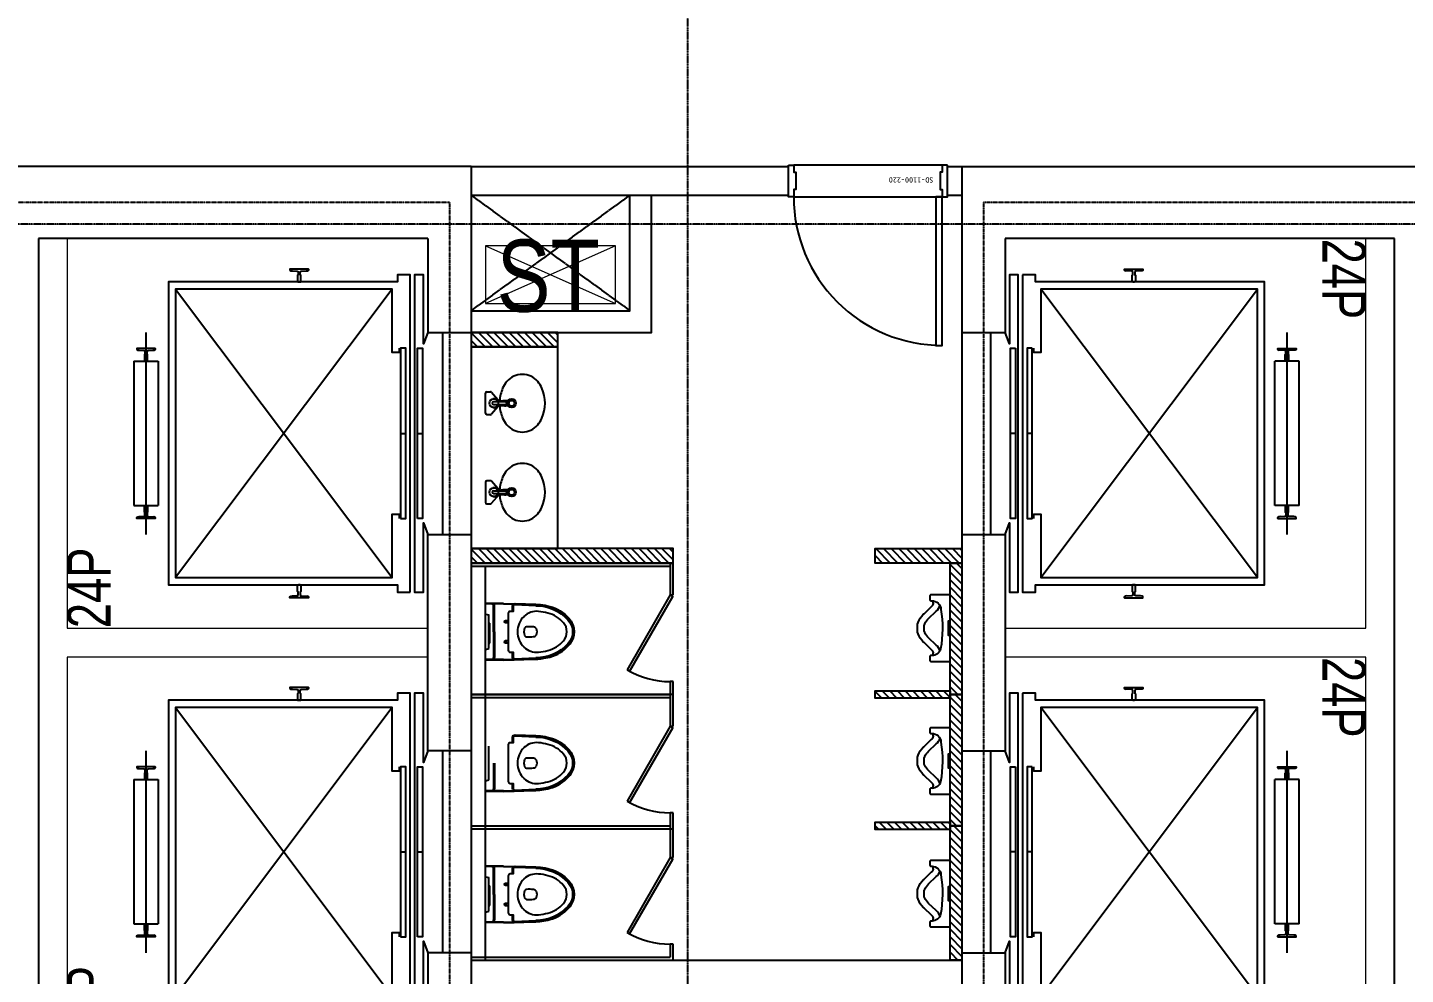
# Model space of a CAD drawing. Header units: millimetres. Extents: x -228566 to 117118, y -18667 to 244055.
# Drawn here: x -166641 to -157091, y 200931 to 207494 of the extents above; entities that cross this region are included whole.
import ezdxf
from ezdxf.enums import TextEntityAlignment as Align

# ---------------------------------------------------------------- set-up
doc = ezdxf.new("R2010")
doc.units = ezdxf.units.MM
for name, pattern in [('X-CORE_5F$0$CENTER2', [1.125, 0.75, -0.125, 0.125, -0.125]), ('X-GRID_5~ROOF$0$CENTER2', [1.125, 0.75, -0.125, 0.125, -0.125]), ('X-INT-OFFICE-5F$0$CEN', [62, 60, -1, 0, -1])]:
    doc.linetypes.add(name, pattern=pattern)
doc.layers.get('0').update_dxf_attribs({"lineweight": 20})
doc.layers.get('Defpoints').update_dxf_attribs({"color": 151, "lineweight": 9})
for name, color, linetype in [('X-CORE_5F$0$A-CEN2', 8, 'X-CORE_5F$0$CENTER2'), ('X-CORE_5F$0$A-CON', 2, 'Continuous'), ('X-CORE_5F$0$A-ELEV', 5, 'Continuous'), ('X-CORE_5F$0$A-WALB', 3, 'Continuous'), ('X-GRID_5~ROOF$0$A-CEN1', 1, 'X-GRID_5~ROOF$0$CENTER2'), ('X-INT-OFFICE-5F$0$A-DOOR', 4, 'Continuous'), ('X-INT-OFFICE-5F$0$A-ELE4', 8, 'Continuous'), ('X-INT-OFFICE-5F$0$A-OPEN1', 1, 'X-INT-OFFICE-5F$0$CEN'), ('X-INT-OFFICE-5F$0$A-TOIL', 6, 'Continuous'), ('X-INT-OFFICE-5F$0$A-WALD', 7, 'Continuous'), ('X-INT-OFFICE-5F$0$X-INT-OFFICE-22~35F$0$X-INT-OFFICE-6~19F$0$X-INT-OFFICE-22~35F$0$A-DOOR', 4, 'Continuous'), ('X-INT-OFFICE-5F$0$X-INT-OFFICE-22~35F$0$X-INT-OFFICE-6~19F$0$X-INT-OFFICE-22~35F$0$A-DOORF', 9, 'Continuous')]:
    doc.layers.add(name, color=color, linetype=linetype)
doc.styles.add('X-CORE_5F$0$X-CORE_6~19F$0$평면도$0$X-PLAN_1F$0$돋움', font='')
doc.styles.add('X-INT-OFFICE-5F$0$Hrtext', font='arial.ttf', dxfattribs={"width": 0.8})
doc.styles.add('X-INT-OFFICE-5F$0$X-INT-OFFICE-22~35F$0$X-INT-OFFICE-6~19F$0$X-INT-OFFICE-22~35F$0$X-PLAN$0$Standard', font='')
doc.styles.get('X-CORE_5F$0$X-CORE_6~19F$0$평면도$0$X-PLAN_1F$0$돋움').set_extended_font_data('Dotum')
doc.styles.get('X-INT-OFFICE-5F$0$X-INT-OFFICE-22~35F$0$X-INT-OFFICE-6~19F$0$X-INT-OFFICE-22~35F$0$X-PLAN$0$Standard').set_extended_font_data('DotumChe')

# ---------------------------------------------------------------- blocks, each defined once
blk = doc.blocks.new('X-CORE_5F$0$X-CORE_6~19F$0$20P-210-11003')
at = {"layer": 'Defpoints'}
blk.add_lwpolyline([(2050, -300), (2050, 0), (2700, 0), (2700, 2500), (0, 2500), (0, 0), (650, 0), (650, -300)], dxfattribs=at)
at = {"layer": 'X-CORE_5F$0$A-ELEV'}
for p, q in [((850, 2039), (850, 1869)), ((1850, 2039), (850, 2039)), ((850, 2039), (850, 1869)), ((1850, 2039), (1850, 1869)), ((650, 1954), (2050, 1954)), ((773, 1907), (772.4, 1896.8)), ((1850, 1869), (850, 1869)), ((1927, 1907), (1927.6, 1896.8)), ((2350, 1749), (350, 249)), ((2350, 249), (350, 1749)), ((300, 886), (300, 898)), ((300, 898), (300, 886)), ((2477, 845), (2477.6, 834.8)), ((1350, 189), (1350, 154)), ((1350, 72), (1350, 37))]:
    blk.add_line(p, q, dxfattribs=at)
for points in [[(761, 1890), (765.3, 1890), (761, 1890), (761, 2018), (765.3, 2018, -0.397026), (772.4, 2011.2), (773, 2001), (775, 1967.9, 0.397088), (782.2, 1961.2), (799.8, 1961.2, 0.414214), (804.1, 1965.5), (847.1, 1965.5, -0.414214), (850, 1962.6), (850, 1945.4, -0.414214), (847.1, 1942.5), (804.1, 1942.5, 0.414214), (799.8, 1946.8), (782.2, 1946.8, 0.397073), (775, 1940.1), (772.4, 1896.8, -0.397026), (765.3, 1890, 0.397026), (772.4, 1896.8, -0.397026), (765.3, 1890)], [(1939, 1890), (1934.7, 1890), (1939, 1890), (1939, 2018), (1934.7, 2018, 0.397026), (1927.6, 2011.2), (1927, 2001), (1925, 1967.9, -0.397088), (1917.8, 1961.2), (1900.2, 1961.2, -0.414214), (1895.9, 1965.5), (1852.9, 1965.5, 0.414214), (1850, 1962.6), (1850, 1945.4, 0.414214), (1852.9, 1942.5), (1895.9, 1942.5, -0.414214), (1900.2, 1946.8), (1917.8, 1946.8, -0.397073), (1925, 1940.1), (1927.6, 1896.8, 0.397026), (1934.7, 1890, -0.397026), (1927.6, 1896.8, 0.397026), (1934.7, 1890)], [(211, 828), (215.3, 828), (211, 828), (211, 956), (215.3, 956, -0.397026), (222.4, 949.2), (223, 939), (225, 905.9, 0.397088), (232.2, 899.2), (249.8, 899.2, 0.414214), (254.1, 903.5), (297.1, 903.5, -0.414214), (300, 900.6), (300, 883.4, -0.414214), (297.1, 880.5), (254.1, 880.5, 0.414214), (249.8, 884.8), (232.2, 884.8, 0.397073), (225, 878.1), (222.4, 834.8, -0.397026), (215.3, 828, 0.397026), (222.4, 834.8, -0.397026), (215.3, 828)], [(2489, 828), (2484.7, 828), (2489, 828), (2489, 956), (2484.7, 956, 0.397026), (2477.6, 949.2), (2477, 939), (2475, 905.9, -0.397088), (2467.8, 899.2), (2450.2, 899.2, -0.414214), (2445.9, 903.5), (2402.9, 903.5, 0.414214), (2400, 900.6), (2400, 883.4, 0.414214), (2402.9, 880.5), (2445.9, 880.5, -0.414214), (2450.2, 884.8), (2467.8, 884.8, -0.397073), (2475, 878.1), (2477.6, 834.8, 0.397026), (2484.7, 828, -0.397026), (2477.6, 834.8, 0.397026), (2484.7, 828)]]:
    blk.add_lwpolyline(points, format="xyb", dxfattribs=at)
for points in [[(250, 122), (2450, 122), (2450, 212), (2400, 212), (2400, 1799), (300, 1799), (300, 212), (250, 212)], [(760, 189), (760, 154), (1940, 154), (1940, 189)], [(760, 72), (1940, 72), (1940, 37), (760, 37)]]:
    blk.add_lwpolyline(points, close=True, dxfattribs=at)
for points in [[(1940, 199), (1910, 199), (1910, 249), (2350, 249), (2350, 1749), (350, 1749), (350, 249), (790, 249), (790, 199), (760, 199)], [(2050, 0), (1970, 30), (2450, 30), (2450, 92), (250, 92), (250, 30), (730, 30), (650, 0)]]:
    blk.add_lwpolyline(points, dxfattribs=at)
at = {"layer": 'Defpoints', "style": 'X-CORE_5F$0$X-CORE_6~19F$0$평면도$0$X-PLAN_1F$0$돋움', "width": 0.8}
blk.add_text('24P', height=300, dxfattribs=at).set_placement((0, 2500), align=Align.TOP_LEFT)
blk = doc.blocks.new('X-INT-OFFICE-5F$0$X-INT-OFFICE-22~35F$0$X-INT-OFFICE-6~19F$0$X-INT-OFFICE-22~35F$0$SD-1000-220')
at = {"layer": 'X-INT-OFFICE-5F$0$A-ELE4'}
for p, q in [((1065, 28), (35, 28)), ((35, -192), (1065, -192))]:
    blk.add_line(p, q, dxfattribs=at)
at = {"layer": 'X-INT-OFFICE-5F$0$X-INT-OFFICE-22~35F$0$X-INT-OFFICE-6~19F$0$X-INT-OFFICE-22~35F$0$A-DOOR'}
for points in [[(35, 28), (80, 28), (80, 1058), (35, 1058)], [(0, -192), (35, -192), (35, -142), (50, -142), (50, -22), (35, -22), (35, 28), (0, 28)], [(1100, -192), (1065, -192), (1065, -142), (1050, -142), (1050, -22), (1065, -22), (1065, 28), (1100, 28)]]:
    blk.add_lwpolyline(points, close=True, dxfattribs=at)
at = {"layer": 'X-INT-OFFICE-5F$0$X-INT-OFFICE-22~35F$0$X-INT-OFFICE-6~19F$0$X-INT-OFFICE-22~35F$0$A-DOORF'}
blk.add_arc((35.2, 28.2), 1029.8, 359.98932, 90.01068, dxfattribs=at)
at = {"layer": 'Defpoints', "linetype": 'Continuous', "style": 'X-INT-OFFICE-5F$0$X-INT-OFFICE-22~35F$0$X-INT-OFFICE-6~19F$0$X-INT-OFFICE-22~35F$0$X-PLAN$0$Standard', "text_generation_flag": 6}
blk.add_text('SD-1100-220', height=37.5, rotation=180, dxfattribs=at).set_placement((251.5, -88.3), align=Align.MIDDLE)
blk = doc.blocks.new('X-INT-OFFICE-5F')
at = {"layer": 'X-INT-OFFICE-5F$0$A-TOIL'}
h = blk.add_hatch(dxfattribs=at)
h.set_pattern_fill('ANSI31', color=256, scale=300, angle=450)
h.set_pattern_definition([(135, (189004.423, -77.61), (-26.516504, -26.516504), [])])
h.paths.add_polyline_path([(106648.8, 91621.2), (106648.8, 91521.2), (106048.8, 91521.2), (106048.8, 91621.2)])
h = blk.add_hatch(dxfattribs=at)
h.set_pattern_fill('ANSI31', color=256, scale=300, angle=450)
h.set_pattern_definition([(135, (187304.422, 1501.213), (-26.516504, -26.516504), [])])
h.paths.add_polyline_path([(106048.8, 90122.4), (106048.8, 90022.4), (107448.8, 90022.4), (107448.8, 90122.4)])
h = blk.add_hatch(dxfattribs=at)
h.set_pattern_fill('ANSI31', color=256, scale=300, angle=270)
h.set_pattern_definition([(315, (29093.21, 169838.847), (26.516504, 26.516504), [])])
h.paths.add_polyline_path([(109448.8, 90122.4), (109448.8, 90022.4), (108848.8, 90022.4), (108848.8, 90122.4)])
h = blk.add_hatch(dxfattribs=at)
h.set_pattern_fill('ANSI31', color=256, scale=300, angle=270)
h.set_pattern_definition([(315, (29093.21, 169820.023), (26.516504, 26.516504), [])])
h.paths.add_polyline_path([(109448.8, 90022.4), (109448.8, 89111.2), (109367.6, 89111.2), (109367.6, 90022.4)])
h = blk.add_hatch(dxfattribs=at)
h.set_pattern_fill('ANSI31', color=256, scale=300, angle=270)
h.set_pattern_definition([(315, (29193.21, 169910.023), (26.516504, 26.516504), [])])
h.paths.add_polyline_path([(109367.6, 89136.2), (109367.6, 89086.2), (108848.8, 89086.2), (108848.8, 89136.2)])
h = blk.add_hatch(dxfattribs=at)
h.set_pattern_fill('ANSI31', color=256, scale=300, angle=270)
h.set_pattern_definition([(315, (29093.21, 168900.023), (26.516504, 26.516504), [])])
h.paths.add_polyline_path([(109448.8, 89111.2), (109448.8, 88201.2), (109367.6, 88201.2), (109367.6, 89111.2)])
h = blk.add_hatch(dxfattribs=at)
h.set_pattern_fill('ANSI31', color=256, scale=300, angle=270)
h.set_pattern_definition([(315, (29193.21, 168980.023), (26.516504, 26.516504), [])])
h.paths.add_polyline_path([(109367.6, 88226.2), (109367.6, 88176.2), (108848.8, 88176.2), (108848.8, 88226.2)])
h = blk.add_hatch(dxfattribs=at)
h.set_pattern_fill('ANSI31', color=256, scale=300, angle=270)
h.set_pattern_definition([(315, (29093.21, 167980.023), (26.516504, 26.516504), [])])
h.paths.add_polyline_path([(109448.8, 88201.2), (109448.8, 87271.2), (109367.6, 87271.2), (109367.6, 88201.2)])
at = {"layer": 'Defpoints'}
for p, q in [((106148.8, 92221.2), (107048.8, 91821.2)), ((107048.8, 92221.2), (106148.8, 91821.2))]:
    blk.add_line(p, q, dxfattribs=at)
blk.add_lwpolyline([(106148.8, 91821.2), (107048.8, 91821.2), (107048.8, 92221.2), (106148.8, 92221.2)], close=True, dxfattribs=at)
at = {"layer": 'X-INT-OFFICE-5F$0$A-OPEN1'}
for p, q in [((106048.8, 92571.2), (107148.8, 91771.2)), ((106048.8, 91771.2), (107148.8, 92571.2))]:
    blk.add_line(p, q, dxfattribs=at)
at = {"layer": 'X-INT-OFFICE-5F$0$A-TOIL'}
for p, q in [((106157.3, 91210.3), (106182.7, 91210.3)), ((106190.3, 91206.7), (106246.2, 91140.3)), ((106147.3, 91060.3), (106147.3, 91200.3)), ((106246.2, 91120.3), (106190.3, 91053.8)), ((106286.2, 91140.3), (106204.8, 91140.3)), ((106204.8, 91120.3), (106286.2, 91120.3)), ((106256.2, 91145.3), (106250.4, 91145.3)), ((106250.4, 91115.3), (106256.2, 91115.3)), ((106182.7, 91050.3), (106157.3, 91050.3)), ((106147.3, 90583.3), (106147.3, 90443.3)), ((106182.7, 90593.3), (106157.3, 90593.3)), ((106246.2, 90523.3), (106190.3, 90589.7)), ((106190.3, 90436.9), (106246.2, 90503.3)), ((106204.8, 90523.3), (106286.2, 90523.3)), ((106286.2, 90503.3), (106204.8, 90503.3)), ((106250.4, 90528.3), (106256.2, 90528.3)), ((106256.2, 90498.3), (106250.4, 90498.3)), ((106157.3, 90433.3), (106182.7, 90433.3)), ((107448.8, 90021.2), (106048.8, 90021.2)), ((106048.8, 90001.2), (107428.8, 90001.2)), ((107428.8, 90021.2), (107428.8, 89801.2)), ((107448.8, 89801.2), (107448.8, 90021.2)), ((107428.8, 89801.2), (107448.8, 89801.2)), ((107448.8, 89201.2), (107428.8, 89201.2)), ((107428.8, 89201.2), (107428.8, 89111.2)), ((107448.8, 89091.2), (107448.8, 89201.2)), ((106048.8, 89111.2), (107428.8, 89111.2)), ((107448.8, 89111.2), (106048.8, 89111.2)), ((107428.8, 89111.2), (107428.8, 88891.2)), ((107448.8, 88891.2), (107448.8, 89111.2)), ((106048.8, 89091.2), (107428.8, 89091.2)), ((107428.8, 88891.2), (107448.8, 88891.2)), ((107448.8, 88291.2), (107428.8, 88291.2)), ((107428.8, 88291.2), (107428.8, 88201.2)), ((107448.8, 88181.2), (107448.8, 88291.2)), ((106048.8, 88201.2), (107428.8, 88201.2)), ((106048.8, 88181.2), (107428.8, 88181.2)), ((106048.8, 88181.2), (107448.8, 88181.2)), ((107428.8, 88201.2), (107428.8, 87981.2)), ((107448.8, 87981.2), (107448.8, 88201.2)), ((107428.8, 87981.2), (107448.8, 87981.2)), ((106048.8, 87291.2), (107428.8, 87291.2)), ((107448.8, 87381.2), (107428.8, 87381.2)), ((107428.8, 87381.2), (107428.8, 87291.2)), ((107448.8, 87271.2), (107448.8, 87381.2)), ((106048.8, 87271.2), (107448.8, 87271.2)), ((106048.8, 87271.2), (107428.8, 87271.2))]:
    blk.add_line(p, q, dxfattribs=at)
for points in [[(106048.8, 91521.2), (106648.8, 91521.2), (106648.8, 91621.2), (106048.8, 91621.2)], [(106648.8, 91521.2), (106048.8, 91521.2), (106048.8, 90122.4), (106648.8, 90122.4)], [(106048.8, 90122.4), (106048.8, 90022.4), (107448.8, 90022.4), (107448.8, 90122.4)], [(109448.8, 90122.4), (109448.8, 90022.4), (108848.8, 90022.4), (108848.8, 90122.4)], [(109448.8, 90022.4), (109448.8, 89111.2), (109367.6, 89111.2), (109367.6, 90022.4)], [(107128.8, 89281.6), (107146.1, 89271.6), (107446.1, 89791.2), (107428.8, 89801.2)], [(109367.6, 89136.2), (109367.6, 89086.2), (108848.8, 89086.2), (108848.8, 89136.2)], [(109448.8, 89111.2), (109448.8, 88201.2), (109367.6, 88201.2), (109367.6, 89111.2)], [(107128.8, 88371.6), (107146.1, 88361.6), (107446.1, 88881.2), (107428.8, 88891.2)], [(109367.6, 88226.2), (109367.6, 88176.2), (108848.8, 88176.2), (108848.8, 88226.2)], [(109448.8, 88201.2), (109448.8, 87271.2), (109367.6, 87271.2), (109367.6, 88201.2)], [(107128.8, 87461.6), (107146.1, 87451.6), (107446.1, 87971.2), (107428.8, 87981.2)]]:
    blk.add_lwpolyline(points, close=True, dxfattribs=at)
for points in [[(106148.8, 89091.2), (106148.8, 90001.2)], [(109367.6, 89521.2), (109357.6, 89521.2), (109357.6, 89621.2), (109367.6, 89621.2)], [(106148.8, 88181.2), (106148.8, 89091.2)], [(109367.6, 88601.2), (109357.6, 88601.2), (109357.6, 88701.2), (109367.6, 88701.2)], [(106148.8, 87271.2), (106148.8, 88181.2)], [(109367.6, 87681.2), (109357.6, 87681.2), (109357.6, 87781.2), (109367.6, 87781.2)]]:
    blk.add_lwpolyline(points, dxfattribs=at)
for points in [[(109234.6, 89801.2, 0.414214), (109226.6, 89793.2), (109226.6, 89769.2, 0.414214), (109234.6, 89761.2), (109241.5, 89761.2, -0.400337), (109304.7, 89701.2, -0.081105), (109302.5, 89427.3, -0.336641), (109241.5, 89381.2), (109234.6, 89381.2, 0.414214), (109226.6, 89373.2), (109226.6, 89349.2, 0.414214), (109234.6, 89341.2), (109367.6, 89341.2), (109367.6, 89801.2), (109233, 89801.2)], [(109243.6, 89381.2, 0.509027), (109239.8, 89420.9), (109187.6, 89470.8, -0.11132), (109182.2, 89475.1, -0.118798), (109147.3, 89532), (109142.1, 89544.3), (109142.1, 89598.1), (109147.3, 89610.4, -0.118798), (109182.2, 89667.4, -0.11132), (109187.6, 89671.6), (109239.8, 89721.5, 0.509027), (109243.6, 89761.2)], [(109295.7, 89411.7, 0.235577), (109270.9, 89453.4), (109218.3, 89503.9, -0.10128), (109192.1, 89540.3), (109187.1, 89548), (109187.1, 89594.4), (109192.1, 89602.1, -0.10128), (109218.3, 89638.5), (109270.9, 89689, 0.235577), (109295.7, 89730.7)], [(109243.6, 88461.2, 0.509027), (109239.8, 88500.9), (109187.6, 88550.8, -0.11132), (109182.2, 88555.1, -0.118798), (109147.3, 88612), (109142.1, 88624.3), (109142.1, 88678.1), (109147.3, 88690.4, -0.118798), (109182.2, 88747.4, -0.11132), (109187.6, 88751.6), (109239.8, 88801.5, 0.509027), (109243.6, 88841.2)], [(109234.6, 88881.2, 0.414214), (109226.6, 88873.2), (109226.6, 88849.2, 0.414214), (109234.6, 88841.2), (109241.5, 88841.2, -0.400337), (109304.7, 88781.2, -0.081105), (109302.5, 88507.3, -0.336641), (109241.5, 88461.2), (109234.6, 88461.2, 0.414214), (109226.6, 88453.2), (109226.6, 88429.2, 0.414214), (109234.6, 88421.2), (109367.6, 88421.2), (109367.6, 88881.2), (109233, 88881.2)], [(109295.7, 88491.7, 0.235577), (109270.9, 88533.4), (109218.3, 88583.9, -0.10128), (109192.1, 88620.3), (109187.1, 88628), (109187.1, 88674.4), (109192.1, 88682.1, -0.10128), (109218.3, 88718.5), (109270.9, 88769, 0.235577), (109295.7, 88810.7)], [(109234.6, 87961.2, 0.414214), (109226.6, 87953.2), (109226.6, 87929.2, 0.414214), (109234.6, 87921.2), (109241.5, 87921.2, -0.400337), (109304.7, 87861.2, -0.081105), (109302.5, 87587.3, -0.336641), (109241.5, 87541.2), (109234.6, 87541.2, 0.414214), (109226.6, 87533.2), (109226.6, 87509.2, 0.414214), (109234.6, 87501.2), (109367.6, 87501.2), (109367.6, 87961.2), (109233, 87961.2)], [(109243.6, 87541.2, 0.509027), (109239.8, 87580.9), (109187.6, 87630.8, -0.11132), (109182.2, 87635.1, -0.118798), (109147.3, 87692), (109142.1, 87704.3), (109142.1, 87758.1), (109147.3, 87770.4, -0.118798), (109182.2, 87827.4, -0.11132), (109187.6, 87831.6), (109239.8, 87881.5, 0.509027), (109243.6, 87921.2)], [(109295.7, 87571.7, 0.235577), (109270.9, 87613.4), (109218.3, 87663.9, -0.10128), (109192.1, 87700.3), (109187.1, 87708), (109187.1, 87754.4), (109192.1, 87762.1, -0.10128), (109218.3, 87798.5), (109270.9, 87849, 0.235577), (109295.7, 87890.7)]]:
    blk.add_lwpolyline(points, format="xyb", dxfattribs=at)
for centre, radius in [((106204.8, 91130.3), 30.3), ((106329.2, 91130.3), 29.9), ((106329.2, 91130.3), 19.9), ((106204.8, 90513.3), 30.3), ((106329.2, 90513.3), 29.9), ((106329.2, 90513.3), 19.9)]:
    blk.add_circle(centre, radius, dxfattribs=at)
for centre, radius, start, end in [((106402.8, 91190.3), 140, 40.06968, 139.93032), ((106157.3, 91200.3), 10, 90, 180), ((106182.7, 91200.3), 10, 40.04284, 90), ((106505.3, 91130.3), 260, 156.58777, 176.58392), ((106441.1, 91158.1), 190, 139.93033, 156.58777), ((106364.6, 91158.1), 190, 23.41223, 40.06967), ((106300.3, 91130.3), 260, 336.58776, 23.41224), ((106204.8, 91130.3), 10, 90, 270), ((106209.8, 91121.8), 39.8, 42.94143, 107.70956), ((106209.8, 91138.8), 39.8, 252.29044, 317.05857), ((106249.9, 91162.6), 17.3, 225.96552, 271.4942), ((106249.9, 91097.9), 17.3, 88.5058, 134.03448), ((106505.3, 91130.3), 260, 183.41608, 203.41223), ((106281.2, 91010.5), 137.1, 81.72986, 100.52071), ((106281.2, 91250.1), 137.1, 259.47929, 278.27014), ((106286.2, 91130.3), 10, 270, 90), ((106292.8, 91130.3), 17.8, 297.03412, 62.96588), ((106157.3, 91060.3), 10, 180, 270), ((106182.7, 91060.3), 10, 270, 319.95716), ((106441.1, 91102.5), 190, 203.41223, 220.06967), ((106364.6, 91102.5), 190, 319.93033, 336.58777), ((106402.8, 91070.3), 140, 220.06967, 319.93033), ((106441.1, 90541.1), 190, 139.93033, 156.58777), ((106402.8, 90573.3), 140, 40.06967, 139.93033), ((106364.6, 90541.1), 190, 23.41223, 40.06967), ((106157.3, 90583.3), 10, 90, 180), ((106182.7, 90583.3), 10, 40.04284, 90), ((106209.8, 90504.8), 39.8, 42.94143, 107.70956), ((106505.3, 90513.3), 260, 156.58777, 176.58392), ((106300.3, 90513.3), 260, 336.58776, 23.41224), ((106157.3, 90443.3), 10, 180, 270), ((106204.8, 90513.3), 10, 90, 270), ((106209.8, 90521.8), 39.8, 252.29044, 317.05857), ((106249.9, 90545.7), 17.3, 225.96552, 271.4942), ((106249.9, 90481), 17.3, 88.5058, 134.03448), ((106505.3, 90513.3), 260, 183.41608, 203.41223), ((106281.2, 90393.5), 137.1, 81.72986, 100.52071), ((106281.2, 90633.1), 137.1, 259.47929, 278.27014), ((106286.2, 90513.3), 10, 270, 90), ((106292.8, 90513.3), 17.8, 297.03412, 62.96588), ((106182.7, 90443.3), 10, 270, 319.95716), ((106441.1, 90485.5), 190, 203.41223, 220.06967), ((106402.8, 90453.3), 140, 220.06968, 319.93032), ((106364.6, 90485.5), 190, 319.93033, 336.58777), ((107428.8, 89801.2), 600, 240, 270), ((107428.8, 88891.2), 600, 240, 270), ((107428.8, 87981.2), 600, 240, 270)]:
    blk.add_arc(centre, radius, start, end, dxfattribs=at)
at = {"layer": 'X-INT-OFFICE-5F$0$A-WALD'}
for p, q in [((106048.8, 92771.2), (108248.8, 92771.2)), ((108248.8, 92571.2), (108248.8, 92771.2)), ((109348.8, 92771.2), (109448.8, 92771.2)), ((109348.8, 92571.2), (109348.8, 92771.2)), ((106048.8, 92571.2), (108248.8, 92571.2)), ((109348.8, 92571.2), (109448.8, 92571.2)), ((106048.8, 87271.2), (109448.8, 87271.2))]:
    blk.add_line(p, q, dxfattribs=at)
for points in [[(106048.8, 91771.2), (107148.8, 91771.2), (107148.8, 92571.2)], [(106048.8, 91621.2), (107298.8, 91621.2), (107298.8, 92571.2)]]:
    blk.add_lwpolyline(points, dxfattribs=at)
at = {"layer": 'X-INT-OFFICE-5F$0$A-DOOR', "rotation": 180}
blk.add_blockref('X-INT-OFFICE-5F$0$X-INT-OFFICE-22~35F$0$X-INT-OFFICE-6~19F$0$X-INT-OFFICE-22~35F$0$SD-1000-220', (109348.8, 92589.2), dxfattribs=at)
at = {"layer": 'Defpoints', "style": 'X-INT-OFFICE-5F$0$Hrtext', "width": 0.8}
blk.add_text('ST', height=500, dxfattribs=at).set_placement((106582.6, 92014), align=Align.MIDDLE_CENTER)
for points in [[(106148.8, 89350.2), (106272.1, 89350.2), (106284.4, 89350.6), (106296.7, 89350.9), (106309, 89351.2), (106321.3, 89351.6), (106333.6, 89351.9), (106346, 89352.2), (106347.6, 89351.6), (106349.3, 89351.2), (106351.1, 89350.9), (106352.8, 89350.8), (106497.1, 89355.7), (106509.3, 89355.9), (106521.6, 89356.7), (106533.8, 89357.9), (106545.9, 89359.6), (106558, 89361.7), (106569.9, 89364.4), (106581.8, 89367.5), (106593.5, 89371.1), (106608.7, 89375.4), (106623.6, 89380.7), (106638.1, 89386.9), (106652.2, 89393.9), (106665.9, 89401.8), (106679.1, 89410.5), (106691.7, 89420.1), (106703.7, 89430.3), (106715.1, 89441.3), (106725.7, 89452.9), (106729.6, 89457.7), (106733.3, 89462.6), (106736.8, 89467.6), (106740, 89472.8), (106743.1, 89478.1), (106748.7, 89488.6), (106753.4, 89499.6), (106757, 89510.9), (106759.7, 89522.5), (106761.3, 89534.3), (106761.8, 89546.2), (106761.3, 89558.1), (106759.7, 89569.9), (106757, 89581.5), (106753.4, 89592.8), (106748.7, 89603.8), (106743.1, 89614.3), (106740, 89619.6), (106736.8, 89624.8), (106733.3, 89629.8), (106729.6, 89634.7), (106725.7, 89639.5), (106715.1, 89651.1), (106703.7, 89662.1), (106691.7, 89672.4), (106679.1, 89681.9), (106665.9, 89690.6), (106652.2, 89698.5), (106638.1, 89705.5), (106623.6, 89711.7), (106608.7, 89717), (106593.5, 89721.3), (106581.8, 89724.9), (106569.9, 89728), (106558, 89730.7), (106545.9, 89732.8), (106533.8, 89734.5), (106521.6, 89734.5), (106509.3, 89736.5), (106497.1, 89736.7), (106352.8, 89741.6), (106351.1, 89741.5), (106349.3, 89741.2), (106347.6, 89740.8), (106346, 89740.2), (106333.6, 89740.5), (106321.3, 89740.9), (106309, 89741.2), (106296.7, 89741.5), (106284.4, 89741.8), (106272.1, 89742.2), (106148.8, 89742.2)], [(106148.8, 88440.2), (106272.1, 88440.2), (106284.4, 88440.6), (106296.7, 88440.9), (106309, 88441.2), (106321.3, 88441.6), (106333.6, 88441.9), (106346, 88442.2), (106347.6, 88441.6), (106349.3, 88441.2), (106351.1, 88440.9), (106352.8, 88440.8), (106497.1, 88445.7), (106509.3, 88445.9), (106521.6, 88446.7), (106533.8, 88447.9), (106545.9, 88449.6), (106558, 88451.7), (106569.9, 88454.4), (106581.8, 88457.5), (106593.5, 88461.1), (106608.7, 88465.4), (106623.6, 88470.7), (106638.1, 88476.9), (106652.2, 88483.9), (106665.9, 88491.8), (106679.1, 88500.5), (106691.7, 88510.1), (106703.7, 88520.3), (106715.1, 88531.3), (106725.7, 88542.9), (106729.6, 88547.7), (106733.3, 88552.6), (106736.8, 88557.6), (106740, 88562.8), (106743.1, 88568.1), (106748.7, 88578.6), (106753.4, 88589.6), (106757, 88600.9), (106759.7, 88612.5), (106761.3, 88624.3), (106761.8, 88636.2), (106761.3, 88648.1), (106759.7, 88659.9), (106757, 88671.5), (106753.4, 88682.8), (106748.7, 88693.8), (106743.1, 88704.3), (106740, 88709.6), (106736.8, 88714.8), (106733.3, 88719.8), (106729.6, 88724.7), (106725.7, 88729.5), (106715.1, 88741.1), (106703.7, 88752.1), (106691.7, 88762.4), (106679.1, 88771.9), (106665.9, 88780.6), (106652.2, 88788.5), (106638.1, 88795.5), (106623.6, 88801.7), (106608.7, 88807), (106593.5, 88811.3), (106581.8, 88814.9), (106569.9, 88818), (106558, 88820.7), (106545.9, 88822.8), (106533.8, 88824.5), (106521.6, 88824.5), (106509.3, 88826.5), (106497.1, 88826.7), (106352.8, 88831.6), (106351.1, 88831.5), (106349.3, 88831.2), (106347.6, 88830.8), (106346, 88830.2), (106333.6, 88830.5), (106321.3, 88830.9), (106309, 88831.2), (106296.7, 88831.5), (106284.4, 88831.8), (106272.1, 88832.2), (106148.8, 88832.2)], [(106148.8, 87530.2), (106272.1, 87530.2), (106284.4, 87530.6), (106296.7, 87530.9), (106309, 87531.2), (106321.3, 87531.6), (106333.6, 87531.9), (106346, 87532.2), (106347.6, 87531.6), (106349.3, 87531.2), (106351.1, 87530.9), (106352.8, 87530.8), (106497.1, 87535.7), (106509.3, 87535.9), (106521.6, 87536.7), (106533.8, 87537.9), (106545.9, 87539.6), (106558, 87541.7), (106569.9, 87544.4), (106581.8, 87547.5), (106593.5, 87551.1), (106608.7, 87555.4), (106623.6, 87560.7), (106638.1, 87566.9), (106652.2, 87573.9), (106665.9, 87581.8), (106679.1, 87590.5), (106691.7, 87600.1), (106703.7, 87610.3), (106715.1, 87621.3), (106725.7, 87632.9), (106729.6, 87637.7), (106733.3, 87642.6), (106736.8, 87647.6), (106740, 87652.8), (106743.1, 87658.1), (106748.7, 87668.6), (106753.4, 87679.6), (106757, 87690.9), (106759.7, 87702.5), (106761.3, 87714.3), (106761.8, 87726.2), (106761.3, 87738.1), (106759.7, 87749.9), (106757, 87761.5), (106753.4, 87772.8), (106748.7, 87783.8), (106743.1, 87794.3), (106740, 87799.6), (106736.8, 87804.8), (106733.3, 87809.8), (106729.6, 87814.7), (106725.7, 87819.5), (106715.1, 87831.1), (106703.7, 87842.1), (106691.7, 87852.4), (106679.1, 87861.9), (106665.9, 87870.6), (106652.2, 87878.5), (106638.1, 87885.5), (106623.6, 87891.7), (106608.7, 87897), (106593.5, 87901.3), (106581.8, 87904.9), (106569.9, 87908), (106558, 87910.7), (106545.9, 87912.8), (106533.8, 87914.5), (106521.6, 87914.5), (106509.3, 87916.5), (106497.1, 87916.7), (106352.8, 87921.6), (106351.1, 87921.5), (106349.3, 87921.2), (106347.6, 87920.8), (106346, 87920.2), (106333.6, 87920.5), (106321.3, 87920.9), (106309, 87921.2), (106296.7, 87921.5), (106284.4, 87921.8), (106272.1, 87922.2), (106148.8, 87922.2)]]:
    blk.add_wipeout(points).translate(0, 0, 0).dxf.layer = 'X-INT-OFFICE-5F$0$A-TOIL'
at = {"layer": 'X-INT-OFFICE-5F$0$A-TOIL'}
for p, q in [((106272.1, 89742.2), (106148.8, 89742.2)), ((106148.8, 89350.2), (106148.8, 89742.2)), ((106272.1, 89738.7), (106148.8, 89738.7)), ((106203.6, 89546.2), (106203.6, 89723.7)), ((106210.2, 89546.2), (106210.2, 89723.7)), ((106148.8, 89423.7), (106148.8, 89668.7)), ((106148.8, 89668.7), (106170.8, 89662.7)), ((106170.8, 89429.7), (106170.8, 89662.7)), ((106170.8, 89606.1), (106178.8, 89606.1)), ((106178.8, 89538.2), (106178.8, 89606.1)), ((106170.8, 89538.2), (106178.8, 89538.2)), ((106170.8, 89536.1), (106178.8, 89536.1)), ((106178.8, 89468.2), (106178.8, 89536.1)), ((106203.6, 89546.2), (106203.6, 89368.7)), ((106210.2, 89546.2), (106210.2, 89368.7)), ((106148.8, 89423.7), (106170.8, 89429.7)), ((106170.8, 89468.2), (106178.8, 89468.2)), ((106272.1, 89353.7), (106148.8, 89353.7)), ((106272.1, 89350.2), (106148.8, 89350.2)), ((106148.8, 88440.2), (106148.8, 88832.2)), ((106148.8, 88513.7), (106148.8, 88758.7)), ((106170.8, 88519.7), (106170.8, 88752.7)), ((106203.6, 88636.2), (106203.6, 88458.7)), ((106210.2, 88636.2), (106210.2, 88458.7)), ((106148.8, 88513.7), (106170.8, 88519.7)), ((106272.1, 88443.7), (106148.8, 88443.7)), ((106272.1, 88440.2), (106148.8, 88440.2)), ((106272.1, 87922.2), (106148.8, 87922.2)), ((106148.8, 87530.2), (106148.8, 87922.2)), ((106272.1, 87918.7), (106148.8, 87918.7)), ((106203.6, 87726.2), (106203.6, 87903.7)), ((106210.2, 87726.2), (106210.2, 87903.7)), ((106148.8, 87603.7), (106148.8, 87848.7)), ((106148.8, 87848.7), (106170.8, 87842.7)), ((106170.8, 87609.7), (106170.8, 87842.7)), ((106170.8, 87786.1), (106178.8, 87786.1)), ((106178.8, 87718.2), (106178.8, 87786.1)), ((106170.8, 87718.2), (106178.8, 87718.2)), ((106170.8, 87716.1), (106178.8, 87716.1)), ((106178.8, 87648.2), (106178.8, 87716.1)), ((106203.6, 87726.2), (106203.6, 87548.7)), ((106210.2, 87726.2), (106210.2, 87548.7)), ((106148.8, 87603.7), (106170.8, 87609.7)), ((106170.8, 87648.2), (106178.8, 87648.2)), ((106272.1, 87533.7), (106148.8, 87533.7)), ((106272.1, 87530.2), (106148.8, 87530.2))]:
    blk.add_line(p, q, dxfattribs=at)
for points in [[(106271.5, 89742.2, -0.012538), (106272.2, 89742.2), (106346, 89740.2)], [(106271.6, 89738.7, -0.012538), (106272.1, 89738.7), (106340.7, 89736.8)], [(106497.1, 89726.7), (106351.3, 89733.3, 0.427488), (106339.8, 89722.3), (106339.8, 89687.6), (106318.5, 89687.6, 0.414214), (106305.5, 89674.6), (106305.5, 89417.8, 0.414214), (106318.5, 89404.8), (106339.8, 89404.8), (106339.8, 89370.1, 0.427488), (106351.3, 89359.1), (106497.1, 89365.7)], [(106334.8, 89687.6), (106334.8, 89723.6, -0.424133), (106353.4, 89741.6), (106497.1, 89736.7, -0.208401), (106726.3, 89636.7, -0.392773), (106726.3, 89455.7, -0.208401), (106497.1, 89355.7), (106353.4, 89350.9, -0.424133), (106334.8, 89368.8), (106334.8, 89404.8)], [(106346, 89740.2), (106483.4, 89736.5, -0.055395), (106593.5, 89721.3, -0.154276), (106725.7, 89639.5, -0.179504), (106760.3, 89546.2)], [(106496.9, 89726.7, -0.208514), (106718.9, 89629.9, -0.392773), (106718.9, 89462.5, -0.208514), (106496.9, 89365.7, -0.208514)], [(106305.5, 89608.5), (106286.8, 89608.5, -1), (106286.8, 89623.9), (106305.2, 89623.9)], [(106305.5, 89483.9), (106286.8, 89483.9, 1), (106286.8, 89468.5), (106305.2, 89468.5)], [(106346, 89352.2), (106483.4, 89355.9, 0.055395), (106593.5, 89371.1, 0.154276), (106725.7, 89452.9, 0.179504), (106760.3, 89546.2)], [(106271.5, 89350.2, 0.012538), (106272.2, 89350.2), (106346, 89352.2)], [(106271.6, 89353.7, 0.012538), (106272.1, 89353.7), (106340.7, 89355.6)], [(106497.1, 88816.7), (106351.3, 88823.3, 0.427488), (106339.8, 88812.3), (106339.8, 88777.6), (106318.5, 88777.6, 0.414214), (106305.5, 88764.6), (106305.5, 88507.8, 0.414214), (106318.5, 88494.8), (106339.8, 88494.8), (106339.8, 88460.1, 0.427488), (106351.3, 88449.1), (106497.1, 88455.7)], [(106334.8, 88777.6), (106334.8, 88813.6, -0.424133), (106353.4, 88831.6), (106497.1, 88826.7, -0.208401), (106726.3, 88726.7, -0.392773), (106726.3, 88545.7, -0.208401), (106497.1, 88445.7), (106353.4, 88440.9, -0.424133), (106334.8, 88458.8), (106334.8, 88494.8)], [(106346, 88830.2), (106483.4, 88826.5, -0.055395), (106593.5, 88811.3, -0.154276), (106725.7, 88729.5, -0.179504), (106760.3, 88636.2)], [(106496.9, 88816.7, -0.208514), (106718.9, 88719.9, -0.392773), (106718.9, 88552.5, -0.208514), (106496.9, 88455.7, -0.208514)], [(106346, 88442.2), (106483.4, 88445.9, 0.055395), (106593.5, 88461.1, 0.154276), (106725.7, 88542.9, 0.179504), (106760.3, 88636.2)], [(106271.5, 88440.2, 0.012538), (106272.2, 88440.2), (106346, 88442.2)], [(106271.6, 88443.7, 0.012538), (106272.1, 88443.7), (106340.7, 88445.6)], [(106271.5, 87922.2, -0.012538), (106272.2, 87922.2), (106346, 87920.2)], [(106271.6, 87918.7, -0.012538), (106272.1, 87918.7), (106340.7, 87916.8)], [(106497.1, 87906.7), (106351.3, 87913.3, 0.427488), (106339.8, 87902.3), (106339.8, 87867.6), (106318.5, 87867.6, 0.414214), (106305.5, 87854.6), (106305.5, 87597.8, 0.414214), (106318.5, 87584.8), (106339.8, 87584.8), (106339.8, 87550.1, 0.427488), (106351.3, 87539.1), (106497.1, 87545.7)], [(106334.8, 87867.6), (106334.8, 87903.6, -0.424133), (106353.4, 87921.6), (106497.1, 87916.7, -0.208401), (106726.3, 87816.7, -0.392773), (106726.3, 87635.7, -0.208401), (106497.1, 87535.7), (106353.4, 87530.9, -0.424133), (106334.8, 87548.8), (106334.8, 87584.8)], [(106346, 87920.2), (106483.4, 87916.5, -0.055395), (106593.5, 87901.3, -0.154276), (106725.7, 87819.5, -0.179504), (106760.3, 87726.2)], [(106496.9, 87906.7, -0.208514), (106718.9, 87809.9, -0.392773), (106718.9, 87642.5, -0.208514), (106496.9, 87545.7, -0.208514)], [(106305.5, 87788.5), (106286.8, 87788.5, -1), (106286.8, 87803.9), (106305.2, 87803.9)], [(106346, 87532.2), (106483.4, 87535.9, 0.055395), (106593.5, 87551.1, 0.154276), (106725.7, 87632.9, 0.179504), (106760.3, 87726.2)], [(106305.5, 87663.9), (106286.8, 87663.9, 1), (106286.8, 87648.5), (106305.2, 87648.5)], [(106271.5, 87530.2, 0.012538), (106272.2, 87530.2), (106346, 87532.2)], [(106271.6, 87533.7, 0.012538), (106272.1, 87533.7), (106340.7, 87535.6)]]:
    blk.add_lwpolyline(points, format="xyb", dxfattribs=at)
for centre in [(106286.8, 89616.2), (106286.8, 89476.2), (106286.8, 87796.2), (106286.8, 87656.2)]:
    blk.add_circle(centre, 8.06, dxfattribs=at)
for centre, radius, start, end in [((106188.6, 89723.7), 15, 0, 90), ((106195.2, 89723.7), 15, 0, 90), ((106501.8, 89561.5), 126.5, 84.18981, 133.57607), ((106468.4, 89233.7), 456, 75.78655, 84.18981), ((106528.6, 89471.2), 211, 40.70571, 75.78655), ((106516.4, 89546.2), 147.6, 133.57607, 180), ((106432.9, 89565.9), 15, 92.32614, 156.74167), ((106447.4, 89208.3), 372.9, 84.92889, 92.32614), ((106478.2, 89554.8), 25, 26.97704, 84.92889), ((106615.8, 89546.2), 96, 0, 40.70571), ((106516.4, 89546.2), 147.6, 180, 226.42393), ((106478.8, 89546.2), 64.9, 156.74167, 203.24645), ((106432.9, 89526.5), 15, 203.24645, 267.70121), ((106448.1, 89904.5), 393.3, 267.70121, 274.67966), ((106478.1, 89537.4), 25, 274.67966, 332.5689), ((106461.2, 89546.2), 44, 332.5689, 26.97704), ((106528.6, 89621.2), 211, 284.21345, 319.29429), ((106615.8, 89546.2), 96, 319.29429, 0), ((106501.8, 89530.9), 126.5, 226.42393, 275.81019), ((106468.4, 89858.7), 456, 275.81019, 284.21345), ((106188.6, 89368.7), 15, 270, 0), ((106195.2, 89368.7), 15, 270, 0), ((106516.4, 88636.2), 147.6, 133.57607, 180), ((106501.8, 88651.5), 126.5, 84.18981, 133.57607), ((106468.4, 88323.7), 456, 75.78655, 84.18981), ((106528.6, 88561.2), 211, 40.70571, 75.78655), ((106516.4, 88636.2), 147.6, 180, 226.42393), ((106478.8, 88636.2), 64.9, 156.74167, 203.24645), ((106432.9, 88655.9), 15, 92.32614, 156.74167), ((106447.4, 88298.3), 372.9, 84.92889, 92.32614), ((106478.2, 88644.8), 25, 26.97704, 84.92889), ((106461.2, 88636.2), 44, 332.5689, 26.97704), ((106615.8, 88636.2), 96, 0, 40.70571), ((106615.8, 88636.2), 96, 319.29429, 0), ((106501.8, 88620.9), 126.5, 226.42393, 275.81019), ((106432.9, 88616.5), 15, 203.24645, 267.70121), ((106448.1, 88994.5), 393.3, 267.70121, 274.67966), ((106478.1, 88627.4), 25, 274.67966, 332.5689), ((106528.6, 88711.2), 211, 284.21345, 319.29429), ((106188.6, 88458.7), 15, 270, 0), ((106195.2, 88458.7), 15, 270, 0), ((106468.4, 88948.7), 456, 275.81019, 284.21345), ((106188.6, 87903.7), 15, 0, 90), ((106195.2, 87903.7), 15, 0, 90), ((106501.8, 87741.5), 126.5, 84.18981, 133.57607), ((106468.4, 87413.7), 456, 75.78655, 84.18981), ((106516.4, 87726.2), 147.6, 133.57607, 180), ((106528.6, 87651.2), 211, 40.70571, 75.78655), ((106615.8, 87726.2), 96, 0, 40.70571), ((106516.4, 87726.2), 147.6, 180, 226.42393), ((106478.8, 87726.2), 64.9, 156.74167, 203.24645), ((106432.9, 87745.9), 15, 92.32614, 156.74167), ((106432.9, 87706.5), 15, 203.24645, 267.70121), ((106447.4, 87388.3), 372.9, 84.92889, 92.32614), ((106448.1, 88084.5), 393.3, 267.70121, 274.67966), ((106478.1, 87717.4), 25, 274.67966, 332.5689), ((106478.2, 87734.8), 25, 26.97704, 84.92889), ((106461.2, 87726.2), 44, 332.5689, 26.97704), ((106615.8, 87726.2), 96, 319.29429, 0), ((106501.8, 87710.9), 126.5, 226.42393, 275.81019), ((106468.4, 88038.7), 456, 275.81019, 284.21345), ((106528.6, 87801.2), 211, 284.21345, 319.29429), ((106188.6, 87548.7), 15, 270, 0), ((106195.2, 87548.7), 15, 270, 0)]:
    blk.add_arc(centre, radius, start, end, dxfattribs=at)
blk = doc.blocks.new('A$Cc43ae5d8')
at = {"layer": 'X-CORE_5F$0$A-CEN2'}
for p, q in [((36050, -13350), (30050, -13350)), ((36050, -13350), (36050, -25250)), ((49050, -13350), (39750, -13350)), ((39750, -13350), (39750, -25250))]:
    blk.add_line(p, q, dxfattribs=at)
at = {"layer": 'X-CORE_5F$0$A-CON', "ltscale": 10}
for p, q in [((36200, -13100), (29900, -13100)), ((36200, -13100), (36200, -14250)), ((39600, -13100), (39600, -14250)), ((39600, -13100), (44497.7, -13100)), ((33200, -13600), (33200, -25000)), ((35900, -13600), (33200, -13600)), ((35900, -13600), (35900, -14250)), ((42600, -13600), (39900, -13600)), ((39900, -13600), (39900, -14250)), ((42600, -25000), (42600, -13600)), ((35900, -14250), (36200, -14250)), ((39600, -14250), (39900, -14250)), ((35900, -17150), (35900, -15650)), ((35900, -15650), (36200, -15650)), ((36200, -15650), (36200, -17150)), ((39600, -15650), (39600, -17150)), ((39600, -15650), (39900, -15650)), ((39900, -15650), (39900, -17150)), ((36200, -17150), (35900, -17150)), ((39600, -17150), (39900, -17150)), ((36200, -18550), (35900, -18550)), ((35900, -18550), (35900, -20050)), ((36200, -18550), (36200, -20050)), ((39600, -18550), (39900, -18550)), ((39600, -18550), (39600, -20050)), ((39900, -18550), (39900, -20050))]:
    blk.add_line(p, q, dxfattribs=at)
at = {"layer": 'X-CORE_5F$0$A-WALB'}
for p, q in [((36000, -14250), (36000, -15650)), ((36200, -14250), (36200, -15650)), ((36200, -14250), (36200, -15650)), ((39600, -14250), (39600, -15650)), ((39800, -14250), (39800, -15650)), ((36000, -17150), (36000, -18550)), ((36200, -17150), (36200, -18550)), ((39600, -17150), (39600, -18550)), ((39800, -17150), (39800, -18550))]:
    blk.add_line(p, q, dxfattribs=at)
at = {"layer": 'X-GRID_5~ROOF$0$A-CEN1', "ltscale": 10}
blk.add_line((37700, 8750), (37700, -47250), dxfattribs=at)
blk.add_lwpolyline([(66500, -13500), (-3500, -13500)], dxfattribs=at)
for p, rotation in [((35900, -16300), 90), ((39900, -13600), 270), ((35900, -19200), 90), ((39900, -16500), 270)]:
    blk.add_blockref('X-CORE_5F$0$X-CORE_6~19F$0$20P-210-11003', p, dxfattribs=dict(rotation=rotation))
blk.add_blockref('X-INT-OFFICE-5F', (-69848.8, -105871.2))
blk.add_blockref('X-INT-OFFICE-5F', (-69848.8, -105871.2))

msp = doc.modelspace()

# ---------------------------------------------------------------- block references
at = {"layer": 'Defpoints'}
msp.add_blockref('A$Cc43ae5d8', (-199765.7, 219631.3), dxfattribs=at)

doc.saveas('drawing.dxf')
